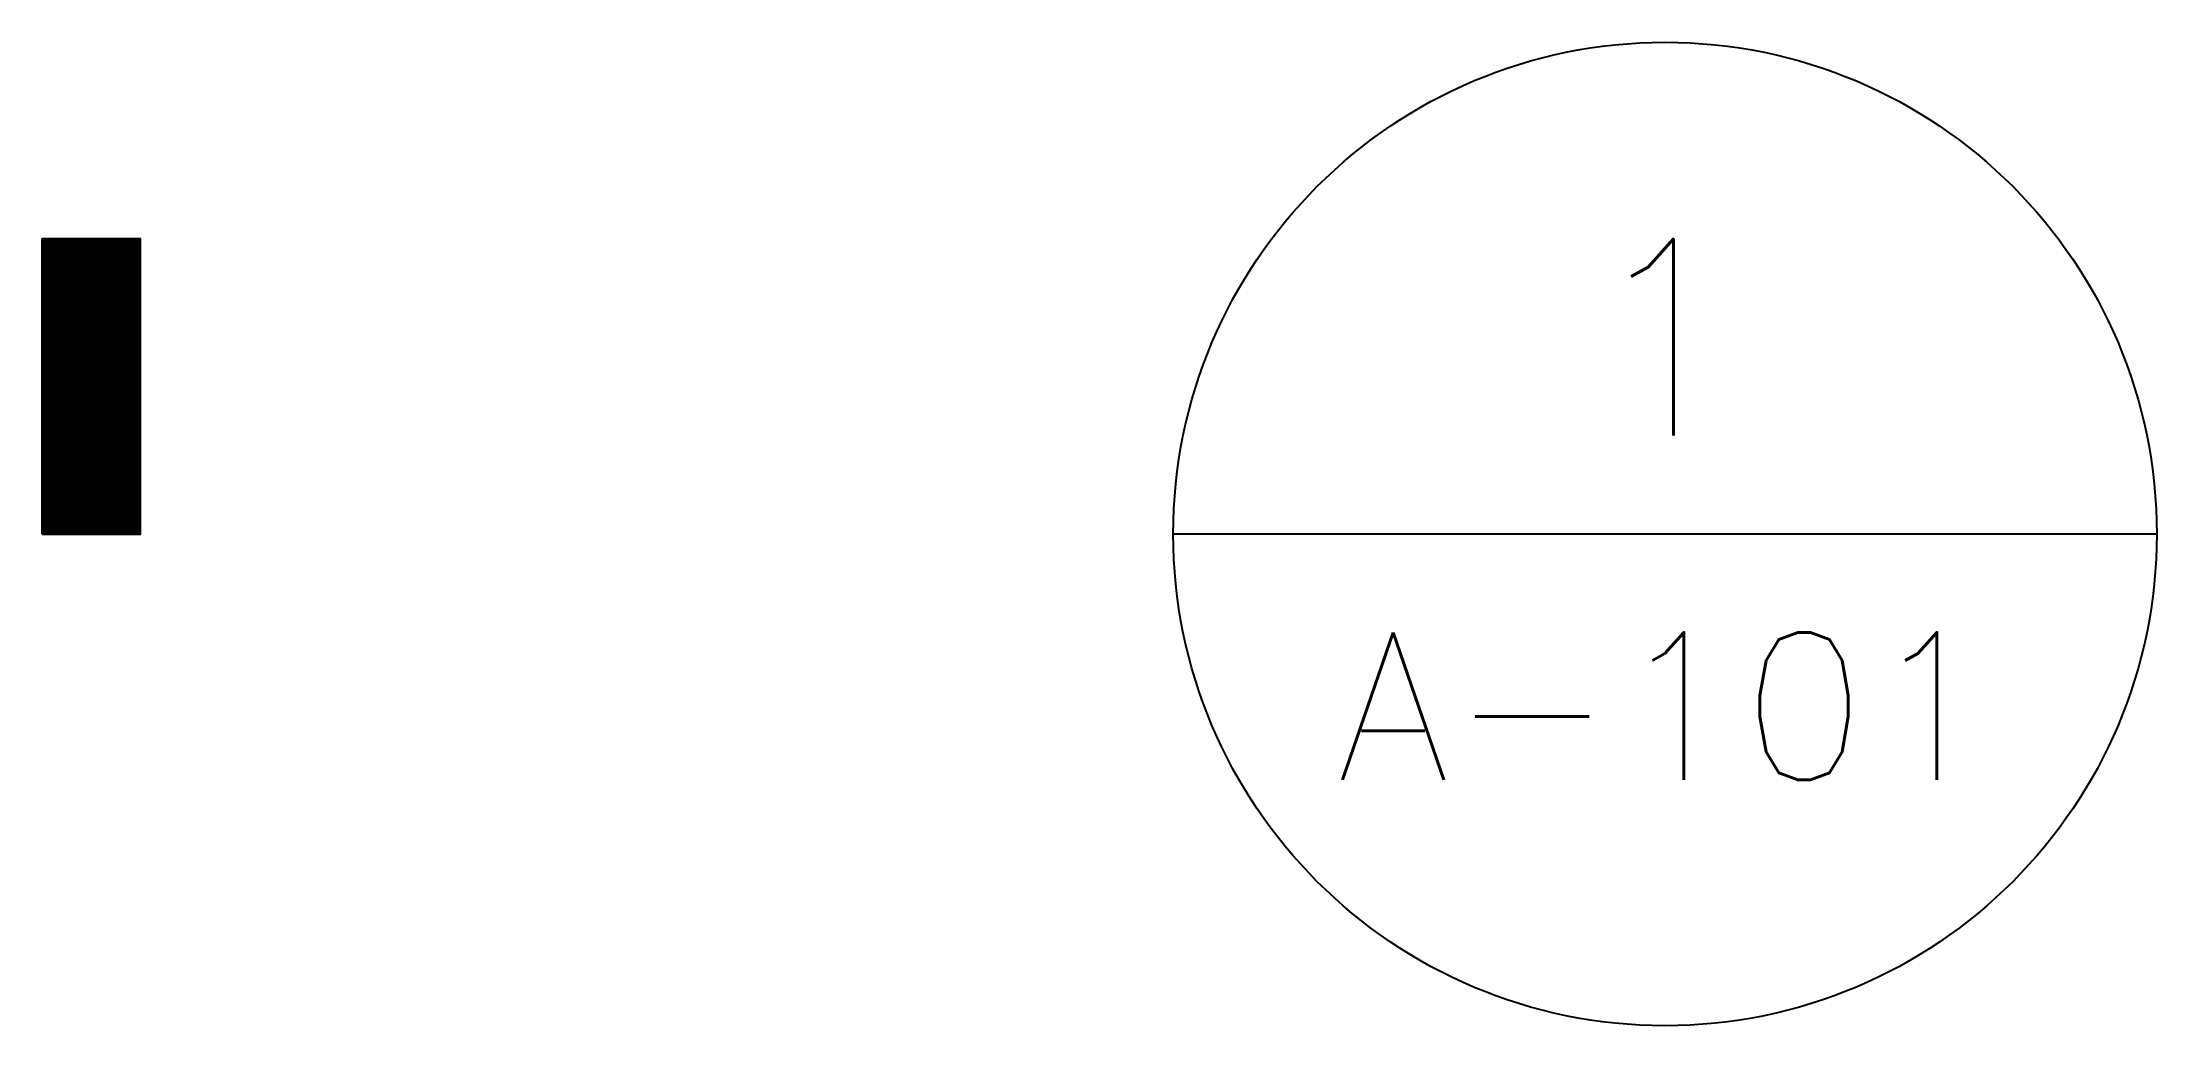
# Model space of a CAD drawing. Header units: millimetres. Extents: x -8.2 to 2.5, y -2.5 to 2.5.
import ezdxf
from ezdxf.enums import TextEntityAlignment as Align

# ---------------------------------------------------------------- set-up
doc = ezdxf.new("R2010")
doc.units = ezdxf.units.MM
doc.header["$MEASUREMENT"] = 0
doc.styles.add('ROMANS', font='romans.shx')

# ---------------------------------------------------------------- blocks, each defined once
blk = doc.blocks.new('Anno_Detail_A2')
blk.add_line((2.5, 0), (-2.5, 0))
blk.add_circle((0, 0), 2.5)
at = {"style": 'ROMANS'}
blk.add_attdef('NUMBER', text='', height=1, dxfattribs=at).set_placement((0, 0.5), align=Align.CENTER)
blk.add_attdef('SHEET', text='', height=0.75, dxfattribs=at).set_placement((0, -0.5), align=Align.TOP_CENTER)

msp = doc.modelspace()

# ---------------------------------------------------------------- hatches: boundary and pattern name
h = msp.add_hatch()
h.set_pattern_fill('_USER', color=256, scale=0.01, angle=90, style=0, pattern_type=0)
h.set_pattern_definition([(90, (-0.25, 0), (-0.01, 6e-19), [])])
h.paths.add_polyline_path([(-8.25, 0), (-7.75, 0), (-7.75, 1.5), (-8.25, 1.5)])

# ---------------------------------------------------------------- linework, layer by layer
msp.add_lwpolyline([(-8, 1.5, 0.5, 0.5, 0), (-8, 0, 0, 0, 0), (-2.25, 0, 0, 0, 0)], format="xyseb")
msp.add_lwpolyline([(-8.25, 0), (-7.75, 0), (-7.75, 1.5), (-8.25, 1.5)], close=True)

# ---------------------------------------------------------------- block references
msp.add_blockref('Anno_Detail_A2', (0, 0)).add_auto_attribs({'NUMBER': '1', 'SHEET': 'A-101'})

doc.saveas('drawing.dxf')
